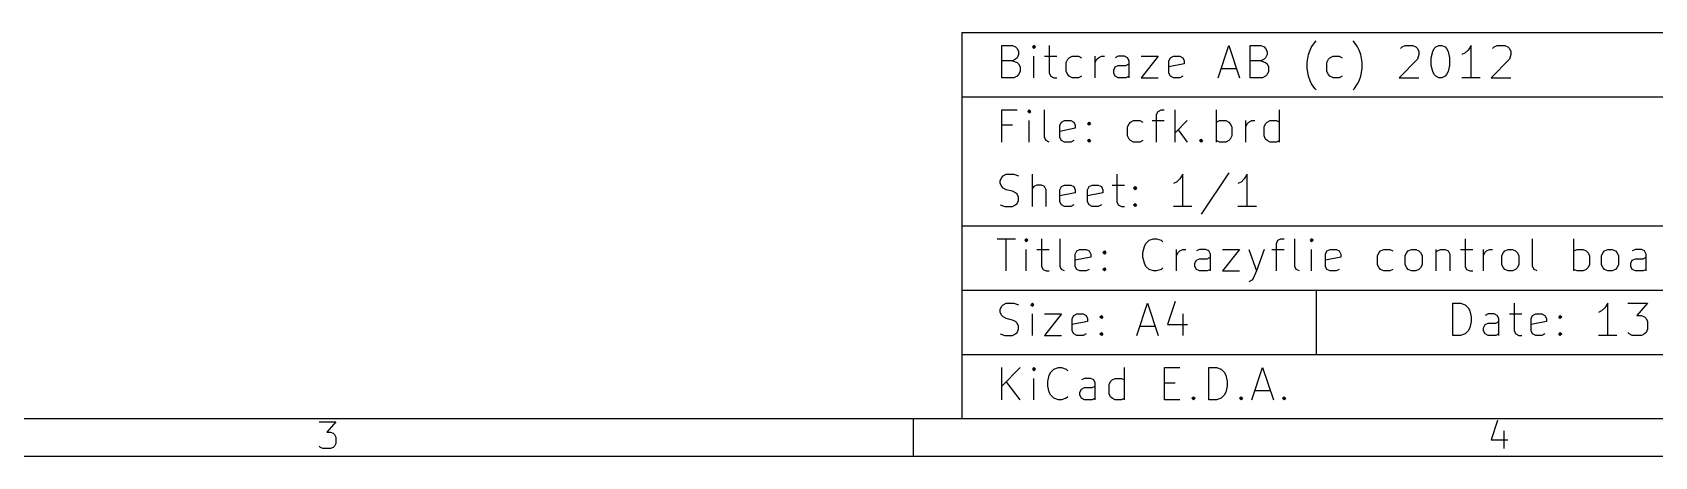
# Model space of a CAD drawing. Extents: x 4000 to 113000, y 4000 to 78670.
# Drawn here: x 52995 to 83200, y 4000 to 11900 of the extents above; entities that cross this region are included whole.
import ezdxf

# ---------------------------------------------------------------- set-up
doc = ezdxf.new("R2010")
doc.units = 0
doc.layers.add('BLACK', color=1, linetype='CONTINUOUS')

msp = doc.modelspace()

# ---------------------------------------------------------------- linework, layer by layer
at = {"layer": 'BLACK'}
for p, q in [((70300, 11900), (70300, 4700)), ((70300, 11900), (112300, 11900)), ((71043, 11057), (71043, 11657)), ((71043, 11657), (71243, 11657)), ((71243, 11657), (71300, 11629)), ((71300, 11629), (71329, 11600)), ((71329, 11600), (71357, 11543)), ((71357, 11486), (71329, 11429)), ((71357, 11543), (71357, 11486)), ((71643, 11657), (71614, 11629)), ((71614, 11629), (71643, 11600)), ((71671, 11629), (71643, 11657)), ((71643, 11657), (71643, 11600)), ((71643, 11600), (71671, 11629)), ((71929, 11657), (71929, 11143)), ((75071, 11057), (75271, 11657)), ((75271, 11657), (75471, 11057)), ((75671, 11057), (75671, 11657)), ((75671, 11657), (75871, 11657)), ((75871, 11657), (75928, 11629)), ((75928, 11629), (75957, 11600)), ((75957, 11600), (75985, 11543)), ((75985, 11486), (75957, 11429)), ((75985, 11543), (75985, 11486)), ((76728, 11343), (76756, 11486)), ((76756, 11486), (76785, 11571)), ((76785, 11571), (76814, 11629)), ((76814, 11629), (76871, 11714)), ((76871, 11714), (76899, 11743)), ((77613, 11714), (77585, 11743)), ((77670, 11629), (77613, 11714)), ((77699, 11571), (77670, 11629)), ((77728, 11486), (77699, 11571)), ((77756, 11343), (77728, 11486)), ((78470, 11600), (78499, 11629)), ((78499, 11629), (78556, 11657)), ((78556, 11657), (78699, 11657)), ((78699, 11657), (78756, 11629)), ((78756, 11629), (78785, 11600)), ((78785, 11600), (78813, 11543)), ((78813, 11486), (78785, 11400)), ((78813, 11543), (78813, 11486)), ((79041, 11429), (79070, 11543)), ((79070, 11543), (79098, 11600)), ((79098, 11600), (79127, 11629)), ((79127, 11629), (79184, 11657)), ((79184, 11657), (79241, 11657)), ((79241, 11657), (79298, 11629)), ((79298, 11629), (79327, 11600)), ((79327, 11600), (79356, 11543)), ((79356, 11543), (79384, 11429)), ((79669, 11514), (79612, 11486)), ((79727, 11571), (79669, 11514)), ((79784, 11657), (79727, 11571)), ((79784, 11057), (79784, 11657)), ((80183, 11600), (80212, 11629)), ((80212, 11629), (80269, 11657)), ((80269, 11657), (80412, 11657)), ((80412, 11657), (80469, 11629)), ((80469, 11629), (80498, 11600)), ((80498, 11600), (80526, 11543)), ((80526, 11486), (80498, 11400)), ((80526, 11543), (80526, 11486)), ((71243, 11371), (71043, 11371)), ((71300, 11400), (71243, 11371)), ((71243, 11371), (71329, 11343)), ((71329, 11429), (71300, 11400)), ((71329, 11343), (71357, 11314)), ((71357, 11314), (71386, 11257)), ((71386, 11257), (71386, 11171)), ((71643, 11057), (71643, 11457)), ((71843, 11457), (72072, 11457)), ((72243, 11343), (72272, 11400)), ((72243, 11171), (72243, 11343)), ((72272, 11400), (72300, 11429)), ((72300, 11429), (72358, 11457)), ((72358, 11457), (72472, 11457)), ((72472, 11457), (72529, 11429)), ((72786, 11057), (72786, 11457)), ((72786, 11343), (72814, 11400)), ((72814, 11400), (72843, 11429)), ((72843, 11429), (72900, 11457)), ((72900, 11457), (72957, 11457)), ((73128, 11200), (73157, 11257)), ((73128, 11143), (73128, 11200)), ((73214, 11457), (73157, 11429)), ((73157, 11257), (73214, 11286)), ((73328, 11457), (73214, 11457)), ((73214, 11286), (73357, 11286)), ((73385, 11429), (73328, 11457)), ((73357, 11286), (73414, 11314)), ((73414, 11371), (73385, 11429)), ((73414, 11057), (73414, 11371)), ((73643, 11457), (73957, 11457)), ((73957, 11457), (73643, 11057)), ((74157, 11371), (74186, 11429)), ((74157, 11143), (74157, 11371)), ((74443, 11314), (74157, 11257)), ((74186, 11429), (74243, 11457)), ((74243, 11457), (74357, 11457)), ((74357, 11457), (74414, 11429)), ((74414, 11429), (74443, 11371)), ((74443, 11371), (74443, 11314)), ((75128, 11229), (75414, 11229)), ((75871, 11371), (75671, 11371)), ((75928, 11400), (75871, 11371)), ((75871, 11371), (75957, 11343)), ((75957, 11429), (75928, 11400)), ((75957, 11343), (75985, 11314)), ((75985, 11314), (76014, 11257)), ((76014, 11257), (76014, 11171)), ((76728, 11229), (76728, 11343)), ((76756, 11086), (76728, 11229)), ((77099, 11343), (77128, 11400)), ((77099, 11171), (77099, 11343)), ((77128, 11400), (77156, 11429)), ((77156, 11429), (77214, 11457)), ((77214, 11457), (77328, 11457)), ((77328, 11457), (77385, 11429)), ((77728, 11086), (77756, 11229)), ((77756, 11229), (77756, 11343)), ((78785, 11400), (78442, 11057)), ((79041, 11286), (79041, 11429)), ((79070, 11171), (79041, 11286)), ((79384, 11286), (79356, 11171)), ((79384, 11429), (79384, 11286)), ((80498, 11400), (80155, 11057)), ((71271, 11057), (71043, 11057)), ((71329, 11086), (71271, 11057)), ((71357, 11114), (71329, 11086)), ((71386, 11171), (71357, 11114)), ((71929, 11143), (71957, 11086)), ((71957, 11086), (72015, 11057)), ((72015, 11057), (72072, 11057)), ((72272, 11114), (72243, 11171)), ((72300, 11086), (72272, 11114)), ((72358, 11057), (72300, 11086)), ((72472, 11057), (72358, 11057)), ((72529, 11086), (72472, 11057)), ((73157, 11086), (73128, 11143)), ((73214, 11057), (73157, 11086)), ((73357, 11057), (73214, 11057)), ((73414, 11086), (73357, 11057)), ((73643, 11057), (73957, 11057)), ((74186, 11086), (74157, 11143)), ((74243, 11057), (74186, 11086)), ((74357, 11057), (74243, 11057)), ((74414, 11086), (74357, 11057)), ((75899, 11057), (75671, 11057)), ((75957, 11086), (75899, 11057)), ((75985, 11114), (75957, 11086)), ((76014, 11171), (75985, 11114)), ((76785, 11000), (76756, 11086)), ((76814, 10943), (76785, 11000)), ((76871, 10857), (76814, 10943)), ((77128, 11114), (77099, 11171)), ((77156, 11086), (77128, 11114)), ((77214, 11057), (77156, 11086)), ((77328, 11057), (77214, 11057)), ((77385, 11086), (77328, 11057)), ((77613, 10857), (77670, 10943)), ((77670, 10943), (77699, 11000)), ((77699, 11000), (77728, 11086)), ((78442, 11057), (78813, 11057)), ((79098, 11114), (79070, 11171)), ((79127, 11086), (79098, 11114)), ((79184, 11057), (79127, 11086)), ((79241, 11057), (79184, 11057)), ((79298, 11086), (79241, 11057)), ((79327, 11114), (79298, 11086)), ((79356, 11171), (79327, 11114)), ((79955, 11057), (79612, 11057)), ((80155, 11057), (80526, 11057)), ((70300, 10700), (112300, 10700)), ((76899, 10829), (76871, 10857)), ((77585, 10829), (77613, 10857)), ((71043, 9857), (71043, 10457)), ((71043, 10457), (71329, 10457)), ((71557, 10457), (71528, 10429)), ((71528, 10429), (71557, 10400)), ((71585, 10429), (71557, 10457)), ((71557, 10457), (71557, 10400)), ((71557, 10400), (71585, 10429)), ((71843, 9943), (71843, 10457)), ((73928, 10371), (73956, 10429)), ((73928, 9857), (73928, 10371)), ((73956, 10429), (74014, 10457)), ((74014, 10457), (74071, 10457)), ((74271, 9857), (74271, 10457)), ((75043, 9857), (75043, 10457)), ((76214, 9857), (76214, 10457)), ((71243, 10171), (71043, 10171)), ((71557, 9857), (71557, 10257)), ((72128, 10171), (72157, 10229)), ((72128, 9943), (72128, 10171)), ((72414, 10114), (72128, 10057)), ((72157, 10229), (72214, 10257)), ((72214, 10257), (72328, 10257)), ((72328, 10257), (72385, 10229)), ((72385, 10229), (72414, 10171)), ((72414, 10171), (72414, 10114)), ((72642, 10200), (72671, 10229)), ((72671, 10171), (72642, 10200)), ((72671, 10229), (72699, 10200)), ((72671, 10229), (72671, 10171)), ((72699, 10200), (72671, 10171)), ((73385, 10143), (73414, 10200)), ((73385, 9971), (73385, 10143)), ((73414, 9914), (73385, 9971)), ((73414, 10200), (73442, 10229)), ((73442, 10229), (73500, 10257)), ((73500, 10257), (73614, 10257)), ((73614, 10257), (73671, 10229)), ((73842, 10257), (74071, 10257)), ((74499, 10257), (74271, 10029)), ((74328, 10086), (74499, 9857)), ((75043, 10229), (75100, 10257)), ((75100, 10257), (75214, 10257)), ((75214, 10257), (75271, 10229)), ((75271, 10229), (75300, 10200)), ((75300, 10200), (75329, 10143)), ((75329, 9971), (75300, 9914)), ((75329, 10143), (75329, 9971)), ((75586, 9857), (75586, 10257)), ((75586, 10143), (75614, 10200)), ((75614, 10200), (75643, 10229)), ((75643, 10229), (75700, 10257)), ((75700, 10257), (75757, 10257)), ((75928, 10143), (75957, 10200)), ((75928, 9971), (75928, 10143)), ((75957, 9914), (75928, 9971)), ((75957, 10200), (75985, 10229)), ((75985, 10229), (76043, 10257)), ((76043, 10257), (76157, 10257)), ((76157, 10257), (76214, 10229)), ((71871, 9886), (71843, 9943)), ((71929, 9857), (71871, 9886)), ((72157, 9886), (72128, 9943)), ((72214, 9857), (72157, 9886)), ((72328, 9857), (72214, 9857)), ((72385, 9886), (72328, 9857)), ((72642, 9886), (72671, 9914)), ((72671, 9857), (72642, 9886)), ((72671, 9914), (72699, 9886)), ((72671, 9914), (72671, 9857)), ((72699, 9886), (72671, 9857)), ((73442, 9886), (73414, 9914)), ((73500, 9857), (73442, 9886)), ((73614, 9857), (73500, 9857)), ((73671, 9886), (73614, 9857)), ((74728, 9886), (74757, 9914)), ((74757, 9857), (74728, 9886)), ((74757, 9914), (74785, 9886)), ((74757, 9914), (74757, 9857)), ((74785, 9886), (74757, 9857)), ((75100, 9857), (75043, 9886)), ((75214, 9857), (75100, 9857)), ((75271, 9886), (75214, 9857)), ((75300, 9914), (75271, 9886)), ((75985, 9886), (75957, 9914)), ((76043, 9857), (75985, 9886)), ((76157, 9857), (76043, 9857)), ((76214, 9886), (76157, 9857)), ((71014, 9143), (71043, 9200)), ((71014, 9086), (71014, 9143)), ((71043, 9029), (71014, 9086)), ((71043, 9200), (71071, 9229)), ((71071, 9229), (71129, 9257)), ((71129, 9257), (71271, 9257)), ((71271, 9257), (71357, 9229)), ((71614, 8657), (71614, 9257)), ((73185, 9257), (73185, 8743)), ((74299, 9114), (74242, 9086)), ((74357, 9171), (74299, 9114)), ((74414, 9257), (74357, 9171)), ((74414, 8657), (74414, 9257)), ((75270, 9286), (74756, 8514)), ((75499, 9114), (75442, 9086)), ((75557, 9171), (75499, 9114)), ((75614, 9257), (75557, 9171)), ((75614, 8657), (75614, 9257)), ((71071, 9000), (71043, 9029)), ((71129, 8971), (71071, 9000)), ((71243, 8943), (71129, 8971)), ((71300, 8914), (71243, 8943)), ((71329, 8886), (71300, 8914)), ((71357, 8829), (71329, 8886)), ((71329, 8714), (71357, 8771)), ((71357, 8771), (71357, 8829)), ((71642, 9029), (71614, 9000)), ((71700, 9057), (71642, 9029)), ((71785, 9057), (71700, 9057)), ((71842, 9029), (71785, 9057)), ((71871, 8971), (71842, 9029)), ((71871, 8657), (71871, 8971)), ((72128, 8971), (72157, 9029)), ((72128, 8743), (72128, 8971)), ((72414, 8914), (72128, 8857)), ((72157, 9029), (72214, 9057)), ((72214, 9057), (72328, 9057)), ((72328, 9057), (72385, 9029)), ((72385, 9029), (72414, 8971)), ((72414, 8971), (72414, 8914)), ((72642, 8971), (72671, 9029)), ((72642, 8743), (72642, 8971)), ((72928, 8914), (72642, 8857)), ((72671, 9029), (72728, 9057)), ((72728, 9057), (72842, 9057)), ((72842, 9057), (72899, 9029)), ((72899, 9029), (72928, 8971)), ((72928, 8971), (72928, 8914)), ((73099, 9057), (73328, 9057)), ((73499, 9000), (73528, 9029)), ((73528, 8971), (73499, 9000)), ((73528, 9029), (73556, 9000)), ((73528, 9029), (73528, 8971)), ((73556, 9000), (73528, 8971)), ((71014, 8686), (71100, 8657)), ((71100, 8657), (71243, 8657)), ((71243, 8657), (71300, 8686)), ((71300, 8686), (71329, 8714)), ((72157, 8686), (72128, 8743)), ((72214, 8657), (72157, 8686)), ((72328, 8657), (72214, 8657)), ((72385, 8686), (72328, 8657)), ((72671, 8686), (72642, 8743)), ((72728, 8657), (72671, 8686)), ((72842, 8657), (72728, 8657)), ((72899, 8686), (72842, 8657)), ((73185, 8743), (73213, 8686)), ((73213, 8686), (73271, 8657)), ((73271, 8657), (73328, 8657)), ((73499, 8686), (73528, 8714)), ((73528, 8657), (73499, 8686)), ((73528, 8714), (73556, 8686)), ((73528, 8714), (73528, 8657)), ((73556, 8686), (73528, 8657)), ((74585, 8657), (74242, 8657)), ((75785, 8657), (75442, 8657)), ((70300, 8300), (112300, 8300)), ((70957, 8057), (71300, 8057)), ((71129, 7457), (71129, 8057)), ((71500, 8057), (71471, 8029)), ((71471, 8029), (71500, 8000)), ((71528, 8029), (71500, 8057)), ((71500, 8057), (71500, 8000)), ((71500, 8000), (71528, 8029)), ((71500, 7457), (71500, 7857)), ((71700, 7857), (71929, 7857)), ((71786, 8057), (71786, 7543)), ((72129, 7543), (72129, 8057)), ((72443, 7829), (72500, 7857)), ((72500, 7857), (72614, 7857)), ((72614, 7857), (72671, 7829)), ((73671, 7800), (73700, 7914)), ((73700, 7914), (73728, 7971)), ((73728, 7971), (73786, 8029)), ((73786, 8029), (73871, 8057)), ((73871, 8057), (73928, 8057)), ((73928, 8057), (74014, 8029)), ((74014, 8029), (74043, 8000)), ((74300, 7457), (74300, 7857)), ((74357, 7829), (74414, 7857)), ((74414, 7857), (74471, 7857)), ((74728, 7857), (74671, 7829)), ((74842, 7857), (74728, 7857)), ((74899, 7829), (74842, 7857)), ((75157, 7857), (75471, 7857)), ((75471, 7857), (75157, 7457)), ((75643, 7857), (75786, 7457)), ((75928, 7857), (75786, 7457)), ((76071, 7857), (76300, 7857)), ((76157, 7971), (76185, 8029)), ((76157, 7457), (76157, 7971)), ((76185, 8029), (76243, 8057)), ((76243, 8057), (76300, 8057)), ((76500, 7543), (76500, 8057)), ((76814, 8057), (76785, 8029)), ((76785, 8029), (76814, 8000)), ((76842, 8029), (76814, 8057)), ((76814, 8057), (76814, 8000)), ((76814, 8000), (76842, 8029)), ((76814, 7457), (76814, 7857)), ((77100, 7829), (77157, 7857)), ((77157, 7857), (77271, 7857)), ((77271, 7857), (77328, 7829)), ((78099, 7829), (78157, 7857)), ((78157, 7857), (78271, 7857)), ((78271, 7857), (78328, 7829)), ((78613, 7829), (78671, 7857)), ((78671, 7857), (78756, 7857)), ((78756, 7857), (78813, 7829)), ((79128, 7857), (79128, 7457)), ((79156, 7829), (79214, 7857)), ((79214, 7857), (79299, 7857)), ((79299, 7857), (79356, 7829)), ((79585, 7857), (79814, 7857)), ((79671, 8057), (79671, 7543)), ((80014, 7457), (80014, 7857)), ((80071, 7829), (80128, 7857)), ((80128, 7857), (80185, 7857)), ((80413, 7829), (80471, 7857)), ((80471, 7857), (80556, 7857)), ((80556, 7857), (80613, 7829)), ((80928, 7543), (80928, 8057)), ((81699, 7457), (81699, 8057)), ((81699, 7829), (81756, 7857)), ((81756, 7857), (81870, 7857)), ((81870, 7857), (81927, 7829)), ((82270, 7829), (82328, 7857)), ((82328, 7857), (82413, 7857)), ((82413, 7857), (82470, 7829)), ((82842, 7857), (82785, 7829)), ((82956, 7857), (82842, 7857)), ((83013, 7829), (82956, 7857)), ((72414, 7771), (72443, 7829)), ((72414, 7543), (72414, 7771)), ((72700, 7714), (72414, 7657)), ((72671, 7829), (72700, 7771)), ((72700, 7771), (72700, 7714)), ((72928, 7800), (72957, 7829)), ((72957, 7771), (72928, 7800)), ((72957, 7829), (72985, 7800)), ((72957, 7829), (72957, 7771)), ((72985, 7800), (72957, 7771)), ((73671, 7714), (73671, 7800)), ((73700, 7600), (73671, 7714)), ((73728, 7543), (73700, 7600)), ((74300, 7743), (74328, 7800)), ((74328, 7800), (74357, 7829)), ((74642, 7600), (74671, 7657)), ((74642, 7543), (74642, 7600)), ((74671, 7657), (74728, 7686)), ((74728, 7686), (74871, 7686)), ((74871, 7686), (74928, 7714)), ((74928, 7771), (74899, 7829)), ((74928, 7457), (74928, 7771)), ((77071, 7771), (77100, 7829)), ((77071, 7543), (77071, 7771)), ((77357, 7714), (77071, 7657)), ((77328, 7829), (77357, 7771)), ((77357, 7771), (77357, 7714)), ((78042, 7743), (78071, 7800)), ((78042, 7571), (78042, 7743)), ((78071, 7514), (78042, 7571)), ((78071, 7800), (78099, 7829)), ((78556, 7743), (78585, 7800)), ((78556, 7571), (78556, 7743)), ((78585, 7514), (78556, 7571)), ((78585, 7800), (78613, 7829)), ((78813, 7829), (78842, 7800)), ((78842, 7800), (78871, 7743)), ((78871, 7571), (78842, 7514)), ((78871, 7743), (78871, 7571)), ((79128, 7800), (79156, 7829)), ((79356, 7829), (79385, 7771)), ((79385, 7771), (79385, 7457)), ((80014, 7743), (80042, 7800)), ((80042, 7800), (80071, 7829)), ((80356, 7743), (80385, 7800)), ((80356, 7571), (80356, 7743)), ((80385, 7514), (80356, 7571)), ((80385, 7800), (80413, 7829)), ((80613, 7829), (80642, 7800)), ((80642, 7800), (80671, 7743)), ((80671, 7571), (80642, 7514)), ((80671, 7743), (80671, 7571)), ((81927, 7829), (81956, 7800)), ((81956, 7800), (81985, 7743)), ((81985, 7571), (81956, 7514)), ((81985, 7743), (81985, 7571)), ((82213, 7743), (82242, 7800)), ((82213, 7571), (82213, 7743)), ((82242, 7514), (82213, 7571)), ((82242, 7800), (82270, 7829)), ((82470, 7829), (82499, 7800)), ((82499, 7800), (82528, 7743)), ((82528, 7571), (82499, 7514)), ((82528, 7743), (82528, 7571)), ((82756, 7600), (82785, 7657)), ((82756, 7543), (82756, 7600)), ((82785, 7657), (82842, 7686)), ((82842, 7686), (82985, 7686)), ((82985, 7686), (83042, 7714)), ((83042, 7771), (83013, 7829)), ((83042, 7457), (83042, 7771)), ((71786, 7543), (71814, 7486)), ((71814, 7486), (71872, 7457)), ((71872, 7457), (71929, 7457)), ((72157, 7486), (72129, 7543)), ((72215, 7457), (72157, 7486)), ((72443, 7486), (72414, 7543)), ((72500, 7457), (72443, 7486)), ((72614, 7457), (72500, 7457)), ((72671, 7486), (72614, 7457)), ((72928, 7486), (72957, 7514)), ((72957, 7457), (72928, 7486)), ((72957, 7514), (72985, 7486)), ((72957, 7514), (72957, 7457)), ((72985, 7486), (72957, 7457)), ((73786, 7486), (73728, 7543)), ((73871, 7457), (73786, 7486)), ((73928, 7457), (73871, 7457)), ((74014, 7486), (73928, 7457)), ((74043, 7514), (74014, 7486)), ((74671, 7486), (74642, 7543)), ((74728, 7457), (74671, 7486)), ((74871, 7457), (74728, 7457)), ((74928, 7486), (74871, 7457)), ((75157, 7457), (75471, 7457)), ((75700, 7286), (75643, 7257)), ((75728, 7314), (75700, 7286)), ((75786, 7457), (75728, 7314)), ((76528, 7486), (76500, 7543)), ((76586, 7457), (76528, 7486)), ((77100, 7486), (77071, 7543)), ((77157, 7457), (77100, 7486)), ((77271, 7457), (77157, 7457)), ((77328, 7486), (77271, 7457)), ((78099, 7486), (78071, 7514)), ((78157, 7457), (78099, 7486)), ((78271, 7457), (78157, 7457)), ((78328, 7486), (78271, 7457)), ((78613, 7486), (78585, 7514)), ((78671, 7457), (78613, 7486)), ((78756, 7457), (78671, 7457)), ((78813, 7486), (78756, 7457)), ((78842, 7514), (78813, 7486)), ((79671, 7543), (79699, 7486)), ((79699, 7486), (79757, 7457)), ((79757, 7457), (79814, 7457)), ((80413, 7486), (80385, 7514)), ((80471, 7457), (80413, 7486)), ((80556, 7457), (80471, 7457)), ((80613, 7486), (80556, 7457)), ((80642, 7514), (80613, 7486)), ((80956, 7486), (80928, 7543)), ((81014, 7457), (80956, 7486)), ((81756, 7457), (81699, 7486)), ((81870, 7457), (81756, 7457)), ((81927, 7486), (81870, 7457)), ((81956, 7514), (81927, 7486)), ((82270, 7486), (82242, 7514)), ((82328, 7457), (82270, 7486)), ((82413, 7457), (82328, 7457)), ((82470, 7486), (82413, 7457)), ((82499, 7514), (82470, 7486)), ((82785, 7486), (82756, 7543)), ((82842, 7457), (82785, 7486)), ((82985, 7457), (82842, 7457)), ((83042, 7486), (82985, 7457)), ((70300, 7100), (112300, 7100)), ((76900, 7100), (76900, 5900)), ((71014, 6743), (71043, 6800)), ((71014, 6686), (71014, 6743)), ((71043, 6629), (71014, 6686)), ((71043, 6800), (71071, 6829)), ((71071, 6829), (71129, 6857)), ((71129, 6857), (71271, 6857)), ((71271, 6857), (71357, 6829)), ((71614, 6857), (71585, 6829)), ((71585, 6829), (71614, 6800)), ((71642, 6829), (71614, 6857)), ((71614, 6857), (71614, 6800)), ((71614, 6800), (71642, 6829)), ((71614, 6257), (71614, 6657)), ((71843, 6657), (72157, 6657)), ((72157, 6657), (71843, 6257)), ((72386, 6629), (72443, 6657)), ((72443, 6657), (72557, 6657)), ((72557, 6657), (72614, 6629)), ((73557, 6257), (73757, 6857)), ((73757, 6857), (73957, 6257)), ((74271, 6886), (74128, 6457)), ((74414, 6657), (74414, 6257)), ((79443, 6257), (79443, 6857)), ((79443, 6857), (79586, 6857)), ((79586, 6857), (79671, 6829)), ((79671, 6829), (79729, 6771)), ((79729, 6771), (79757, 6714)), ((79757, 6714), (79786, 6600)), ((80100, 6657), (80043, 6629)), ((80214, 6657), (80100, 6657)), ((80271, 6629), (80214, 6657)), ((80500, 6657), (80729, 6657)), ((80586, 6857), (80586, 6343)), ((80929, 6629), (80986, 6657)), ((80986, 6657), (81100, 6657)), ((81100, 6657), (81157, 6629)), ((82214, 6714), (82157, 6686)), ((82272, 6771), (82214, 6714)), ((82329, 6857), (82272, 6771)), ((82329, 6257), (82329, 6857)), ((82700, 6857), (83071, 6857)), ((83071, 6857), (82871, 6629)), ((71071, 6600), (71043, 6629)), ((71129, 6571), (71071, 6600)), ((71243, 6543), (71129, 6571)), ((71300, 6514), (71243, 6543)), ((71329, 6486), (71300, 6514)), ((71357, 6429), (71329, 6486)), ((71329, 6314), (71357, 6371)), ((71357, 6371), (71357, 6429)), ((72357, 6571), (72386, 6629)), ((72357, 6343), (72357, 6571)), ((72643, 6514), (72357, 6457)), ((72386, 6286), (72357, 6343)), ((72614, 6629), (72643, 6571)), ((72643, 6571), (72643, 6514)), ((72871, 6600), (72900, 6629)), ((72900, 6571), (72871, 6600)), ((72900, 6629), (72928, 6600)), ((72900, 6629), (72900, 6571)), ((72928, 6600), (72900, 6571)), ((73614, 6429), (73900, 6429)), ((74128, 6457), (74500, 6457)), ((79729, 6343), (79671, 6286)), ((79757, 6400), (79729, 6343)), ((79786, 6514), (79757, 6400)), ((79786, 6600), (79786, 6514)), ((80014, 6400), (80043, 6457)), ((80014, 6343), (80014, 6400)), ((80043, 6286), (80014, 6343)), ((80043, 6457), (80100, 6486)), ((80100, 6486), (80243, 6486)), ((80243, 6486), (80300, 6514)), ((80300, 6571), (80271, 6629)), ((80300, 6257), (80300, 6571)), ((80586, 6343), (80614, 6286)), ((80900, 6571), (80929, 6629)), ((80900, 6343), (80900, 6571)), ((81186, 6514), (80900, 6457)), ((80929, 6286), (80900, 6343)), ((81157, 6629), (81186, 6571)), ((81186, 6571), (81186, 6514)), ((81414, 6600), (81443, 6629)), ((81443, 6571), (81414, 6600)), ((81443, 6629), (81471, 6600)), ((81443, 6629), (81443, 6571)), ((81471, 6600), (81443, 6571)), ((82871, 6629), (82957, 6629)), ((82957, 6629), (83014, 6600)), ((83014, 6600), (83043, 6571)), ((83043, 6571), (83071, 6514)), ((83071, 6371), (83043, 6314)), ((83071, 6514), (83071, 6371)), ((71014, 6286), (71100, 6257)), ((71100, 6257), (71243, 6257)), ((71243, 6257), (71300, 6286)), ((71300, 6286), (71329, 6314)), ((71843, 6257), (72157, 6257)), ((72443, 6257), (72386, 6286)), ((72557, 6257), (72443, 6257)), ((72614, 6286), (72557, 6257)), ((72871, 6286), (72900, 6314)), ((72900, 6257), (72871, 6286)), ((72900, 6314), (72928, 6286)), ((72900, 6314), (72900, 6257)), ((72928, 6286), (72900, 6257)), ((79586, 6257), (79443, 6257)), ((79671, 6286), (79586, 6257)), ((80100, 6257), (80043, 6286)), ((80243, 6257), (80100, 6257)), ((80300, 6286), (80243, 6257)), ((80614, 6286), (80672, 6257)), ((80672, 6257), (80729, 6257)), ((80986, 6257), (80929, 6286)), ((81100, 6257), (80986, 6257)), ((81157, 6286), (81100, 6257)), ((81414, 6286), (81443, 6314)), ((81443, 6257), (81414, 6286)), ((81443, 6314), (81471, 6286)), ((81443, 6314), (81443, 6257)), ((81471, 6286), (81443, 6257)), ((82500, 6257), (82157, 6257)), ((82728, 6286), (82700, 6314)), ((82785, 6257), (82728, 6286)), ((82957, 6257), (82785, 6257)), ((83014, 6286), (82957, 6257)), ((83043, 6314), (83014, 6286)), ((70300, 5900), (112300, 5900)), ((71043, 5057), (71043, 5657)), ((71386, 5657), (71043, 5314)), ((71643, 5657), (71614, 5629)), ((71614, 5629), (71643, 5600)), ((71671, 5629), (71643, 5657)), ((71643, 5657), (71643, 5600)), ((71643, 5600), (71671, 5629)), ((71643, 5057), (71643, 5457)), ((71900, 5400), (71929, 5514)), ((71929, 5514), (71957, 5571)), ((71957, 5571), (72015, 5629)), ((72015, 5629), (72100, 5657)), ((72100, 5657), (72157, 5657)), ((72157, 5657), (72243, 5629)), ((72243, 5629), (72272, 5600)), ((72586, 5457), (72529, 5429)), ((72700, 5457), (72586, 5457)), ((72757, 5429), (72700, 5457)), ((73100, 5429), (73158, 5457)), ((73158, 5457), (73272, 5457)), ((73272, 5457), (73329, 5429)), ((73329, 5057), (73329, 5657)), ((74072, 5057), (74072, 5657)), ((74072, 5657), (74358, 5657)), ((74901, 5057), (74901, 5657)), ((74901, 5657), (75044, 5657)), ((75044, 5657), (75129, 5629)), ((75129, 5629), (75187, 5571)), ((75187, 5571), (75215, 5514)), ((75215, 5514), (75244, 5400)), ((75701, 5057), (75901, 5657)), ((75901, 5657), (76101, 5057)), ((71386, 5057), (71129, 5400)), ((71900, 5314), (71900, 5400)), ((71929, 5200), (71900, 5314)), ((71957, 5143), (71929, 5200)), ((72015, 5086), (71957, 5143)), ((72500, 5200), (72529, 5257)), ((72500, 5143), (72500, 5200)), ((72529, 5086), (72500, 5143)), ((72529, 5257), (72586, 5286)), ((72586, 5286), (72729, 5286)), ((72729, 5286), (72786, 5314)), ((72786, 5371), (72757, 5429)), ((72786, 5057), (72786, 5371)), ((73043, 5343), (73072, 5400)), ((73043, 5171), (73043, 5343)), ((73072, 5114), (73043, 5171)), ((73072, 5400), (73100, 5429)), ((74072, 5371), (74272, 5371)), ((75187, 5143), (75129, 5086)), ((75215, 5200), (75187, 5143)), ((75244, 5314), (75215, 5200)), ((75244, 5400), (75244, 5314)), ((75758, 5229), (76044, 5229)), ((72100, 5057), (72015, 5086)), ((72157, 5057), (72100, 5057)), ((72243, 5086), (72157, 5057)), ((72272, 5114), (72243, 5086)), ((72586, 5057), (72529, 5086)), ((72729, 5057), (72586, 5057)), ((72786, 5086), (72729, 5057)), ((73100, 5086), (73072, 5114)), ((73158, 5057), (73100, 5086)), ((73272, 5057), (73158, 5057)), ((73329, 5086), (73272, 5057)), ((74358, 5057), (74072, 5057)), ((74586, 5086), (74615, 5114)), ((74615, 5057), (74586, 5086)), ((74615, 5114), (74643, 5086)), ((74615, 5114), (74615, 5057)), ((74643, 5086), (74615, 5057)), ((75044, 5057), (74901, 5057)), ((75129, 5086), (75044, 5057)), ((75472, 5086), (75501, 5114)), ((75501, 5057), (75472, 5086)), ((75501, 5114), (75529, 5086)), ((75501, 5114), (75501, 5057)), ((75529, 5086), (75501, 5057)), ((76272, 5086), (76301, 5114)), ((76301, 5057), (76272, 5086)), ((76301, 5114), (76329, 5086)), ((76301, 5114), (76301, 5057)), ((76329, 5086), (76301, 5057)), ((112300, 4700), (4700, 4700)), ((58333, 4648), (58643, 4648)), ((58643, 4648), (58476, 4457)), ((69400, 4000), (69400, 4700)), ((80276, 4671), (80157, 4314)), ((58476, 4457), (58548, 4457)), ((58548, 4457), (58595, 4433)), ((58595, 4433), (58619, 4410)), ((58619, 4410), (58643, 4362)), ((58643, 4243), (58619, 4195)), ((58643, 4362), (58643, 4243)), ((80157, 4314), (80467, 4314)), ((80395, 4481), (80395, 4148)), ((113000, 4000), (4000, 4000)), ((58357, 4171), (58333, 4195)), ((58405, 4148), (58357, 4171)), ((58548, 4148), (58405, 4148)), ((58595, 4171), (58548, 4148)), ((58619, 4195), (58595, 4171))]:
    msp.add_line(p, q, dxfattribs=at)

doc.saveas('drawing.dxf')
